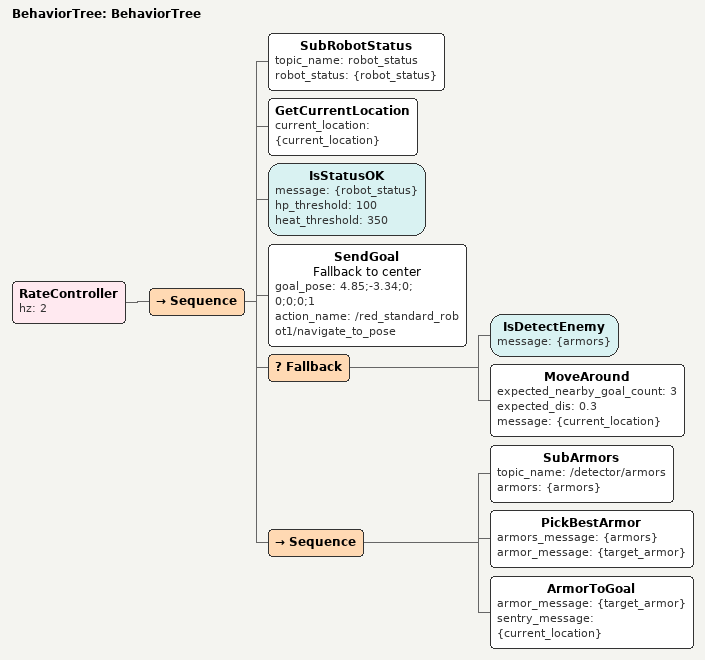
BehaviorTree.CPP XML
<?xml version="1.0" encoding="UTF-8"?>
<root BTCPP_format="4"
      main_tree_to_execute="BehaviorTree">
  <BehaviorTree ID="BehaviorTree">
    <RateController hz="2">
      <Sequence>
        <SubRobotStatus topic_name="robot_status"
                        robot_status="{robot_status}"/>
        <GetCurrentLocation current_location="{current_location}"/>
        <IsStatusOK message="{robot_status}"
                    hp_threshold="100"
                    heat_threshold="350"/>
        <SendGoal name="Fallback to center"
                  goal_pose="4.85;-3.34;0; 0;0;0;1"
                  action_name="/red_standard_robot1/navigate_to_pose"/>
        <Fallback>
          <IsDetectEnemy message="{armors}"/>
          <MoveAround expected_nearby_goal_count="3"
                      expected_dis="0.3"
                      message="{current_location}"/>
        </Fallback>
        <Sequence>
          <SubArmors topic_name="/detector/armors"
                     armors="{armors}"/>
          <PickBestArmor armors_message="{armors}"
                         armor_message="{target_armor}"/>
          <ArmorToGoal armor_message="{target_armor}"
                       sentry_message="{current_location}"/>
        </Sequence>
      </Sequence>
    </RateController>
  </BehaviorTree>

</root>
